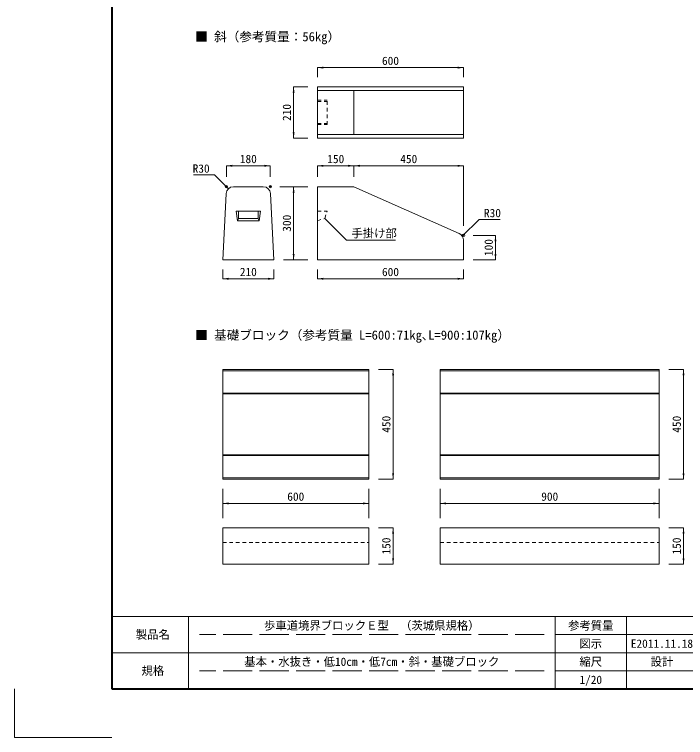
# Model space of a CAD drawing. Units: millimetres at full size, sheet at 1:20. Extents: x 6158 to 10358, y -6226 to -286.
# Drawn here: x 6158 to 8917, y -6226 to -3256 of the extents above; entities that cross this region are included whole.
import ezdxf
from ezdxf.enums import TextEntityAlignment as Align

# ---------------------------------------------------------------- set-up
doc = ezdxf.new("R2010")
doc.units = ezdxf.units.MM
doc.header["$LTSCALE"] = 20
doc.header["$PDMODE"] = 32
doc.header["$PDSIZE"] = 10
doc.linetypes.add('DASHED', pattern=[7.5, 6, -1.5])
doc.linetypes.add('USER1', pattern=[1.35, 0.75, -0.6])
doc.layers.add('(0-0)', color=7, linetype='Continuous')
for name, color, linetype, lineweight in [('Defpoints_2', 7, 'Continuous', 13), ('図枠', 7, 'Continuous', 5), ('寸法線', 7, 'Continuous', 13), ('引出線', 4, 'Continuous', 13), ('本体', 2, 'Continuous', 20), ('補助線', 8, 'Continuous', 13)]:
    doc.layers.add(name, color=color, linetype=linetype, lineweight=lineweight)
doc.styles.add('ＭＳ ゴシック', font='')
doc.styles.get('ＭＳ ゴシック').set_extended_font_data('MS Gothic')

# ---------------------------------------------------------------- blocks, each defined once
blk = doc.blocks.new('filled_arrow')
at = {"color": 0, "linetype": 'Continuous', "lineweight": -2}
blk.add_solid([(7.5, 1.25), (0, 0), (7.5, -1.25)], dxfattribs=at)

msp = doc.modelspace()

# ---------------------------------------------------------------- linework, layer by layer
at = {"layer": 'Defpoints_2'}
for p in [(6158.4, -6026.38), (6558.4, -6226.38)]:
    msp.add_line(p, (6158.4, -6226.38), dxfattribs=at)
at = {"layer": '図枠', "lineweight": 40}
for p, q in [((6558.4, -486.38), (6558.4, -6026.38)), ((6558.4, -6026.38), (10158.4, -6026.38))]:
    msp.add_line(p, q, dxfattribs=at)
at = {"layer": '図枠', "lineweight": 13}
for p, q in [((10158.4, -5729.38), (6558.4, -5729.38)), ((6873.4, -6026.38), (6873.4, -5729.38)), ((8380.9, -6026.38), (8380.9, -5729.38)), ((8673.4, -6026.38), (8673.4, -5729.38)), ((9258.4, -5803.63), (8380.9, -5803.63)), ((9258.4, -5877.88), (6558.4, -5877.88)), ((9258.4, -5952.13), (8380.9, -5952.13))]:
    msp.add_line(p, q, dxfattribs=at)
at = {"layer": '図枠', "linetype": 'DASHED', "lineweight": 9}
for p, q in [((8335.9, -5803.63), (6918.4, -5803.63)), ((8335.9, -5952.13), (6918.4, -5952.13))]:
    msp.add_line(p, q, dxfattribs=at)
at = {"layer": '寸法線'}
for p, q in [((7403.98, -3474.87), (8003.98, -3474.87)), ((7403.98, -3513.99), (7403.98, -3474.87)), ((8003.98, -3513.99), (8003.98, -3474.87)), ((7305.91, -3553.99), (7305.91, -3763.99)), ((7363.98, -3553.99), (7305.91, -3553.99)), ((7363.98, -3763.99), (7305.91, -3763.99)), ((7029.66, -3877.92), (7209.66, -3877.92)), ((7029.66, -3923.95), (7029.66, -3877.92)), ((7209.66, -3923.95), (7209.66, -3877.92)), ((7403.98, -3877.92), (7553.98, -3877.92)), ((7403.98, -3923.95), (7403.98, -3877.92)), ((7553.98, -3923.95), (7553.98, -3877.92)), ((7553.98, -3877.92), (8003.98, -3877.92)), ((7553.98, -3923.95), (7553.98, -3877.92)), ((8003.98, -4123.95), (8003.98, -3877.92)), ((7249.66, -3963.95), (7305.91, -3963.95)), ((7305.91, -4263.95), (7305.91, -3963.95)), ((7305.91, -4263.95), (7305.91, -3963.95)), ((7363.98, -3963.95), (7305.91, -3963.95)), ((8043.98, -4163.95), (8135.46, -4163.95)), ((8135.46, -4263.95), (8135.46, -4163.95)), ((7264.66, -4263.95), (7305.91, -4263.95)), ((7363.98, -4263.95), (7305.91, -4263.95)), ((8043.98, -4263.95), (8135.46, -4263.95)), ((7014.66, -4303.95), (7014.66, -4342.03)), ((7224.66, -4303.95), (7224.66, -4342.03)), ((7403.98, -4303.95), (7403.98, -4342.03)), ((8003.98, -4303.95), (8003.98, -4342.03)), ((7014.66, -4342.03), (7224.66, -4342.03)), ((7403.98, -4342.03), (8003.98, -4342.03)), ((7654.66, -4714.7), (7714.66, -4714.7)), ((7714.66, -5164.7), (7714.66, -4714.7)), ((8848.4, -4714.7), (8908.4, -4714.7)), ((8908.4, -4714.7), (8908.4, -5164.7)), ((7654.66, -5164.7), (7714.66, -5164.7)), ((8848.4, -5164.7), (8908.4, -5164.7)), ((7014.66, -5204.7), (7014.66, -5264.7)), ((7614.66, -5204.7), (7614.66, -5264.7)), ((7908.4, -5204.7), (7908.4, -5264.7)), ((8808.4, -5204.7), (8808.4, -5264.7)), ((7014.66, -5264.7), (7614.66, -5264.7)), ((7014.66, -5264.7), (7614.66, -5264.7)), ((7014.66, -5324.7), (7014.66, -5264.7)), ((7614.66, -5324.7), (7614.66, -5264.7)), ((7908.4, -5264.7), (8808.4, -5264.7)), ((7908.4, -5264.7), (8808.4, -5264.7)), ((7908.4, -5324.7), (7908.4, -5264.7)), ((8808.4, -5324.7), (8808.4, -5264.7)), ((7654.66, -5364.7), (7714.66, -5364.7)), ((7714.66, -5364.7), (7714.66, -5514.7)), ((8848.4, -5364.7), (8908.4, -5364.7)), ((8908.4, -5364.7), (8908.4, -5514.7)), ((7654.66, -5514.7), (7714.66, -5514.7)), ((8848.4, -5514.7), (8908.4, -5514.7))]:
    msp.add_line(p, q, dxfattribs=at)
at = {"layer": '引出線'}
for points in [[(7037.52, -3972.22), (6980.65, -3915.35), (6894.5, -3915.35)], [(7433.98, -4093.95), (7523.4, -4183.38), (7724.68, -4183.38)], [(7999.14, -4167.1), (8068.1, -4098.14), (8154.25, -4098.14)]]:
    msp.add_lwpolyline(points, dxfattribs=at)
at = {"layer": '本体', "lineweight": 13}
for p, q in [((7403.98, -3763.99), (7403.98, -3553.99)), ((7403.98, -3553.99), (8003.98, -3553.99)), ((8003.98, -3553.99), (8003.98, -3763.99))]:
    msp.add_line(p, q, dxfattribs=at)
at = {"layer": '本体', "lineweight": 5}
for p, q in [((7403.98, -3568.99), (8003.98, -3568.99)), ((7553.98, -3748.99), (7553.98, -3568.99)), ((7403.98, -3748.99), (8003.98, -3748.99)), ((7014.66, -4719.7), (7614.66, -4719.7)), ((7908.4, -4719.7), (8808.4, -4719.7)), ((7014.66, -4811.7), (7614.66, -4811.7)), ((7908.4, -4811.7), (8808.4, -4811.7)), ((7014.66, -5067.7), (7614.66, -5067.7)), ((7908.4, -5067.7), (8808.4, -5067.7)), ((7014.66, -5159.7), (7614.66, -5159.7)), ((7908.4, -5159.7), (8808.4, -5159.7))]:
    msp.add_line(p, q, dxfattribs=at)
at = {"layer": '本体', "linetype": 'USER1', "lineweight": 9}
for p, q in [((7403.98, -3608.99), (7443.98, -3608.99)), ((7403.98, -3613.99), (7443.98, -3613.99)), ((7443.98, -3708.99), (7443.98, -3608.99)), ((7403.98, -3703.99), (7443.98, -3703.99)), ((7403.98, -3708.99), (7443.98, -3708.99)), ((7403.98, -4063.95), (7443.98, -4063.95)), ((7433.98, -4093.95), (7443.98, -4063.95)), ((7403.98, -4103.95), (7433.98, -4093.95)), ((7014.66, -5424.7), (7614.66, -5424.7)), ((7908.4, -5424.7), (8808.4, -5424.7))]:
    msp.add_line(p, q, dxfattribs=at)
at = {"layer": '本体'}
for p, q in [((7403.98, -3763.99), (8003.98, -3763.99)), ((7058.2, -3963.95), (7181.12, -3963.95)), ((7403.98, -3963.95), (7403.98, -4263.95)), ((7403.98, -3963.95), (7553.98, -3963.95)), ((7553.98, -3963.95), (7986.17, -4156.04)), ((7028.24, -3992.46), (7014.66, -4263.95)), ((7211.09, -3992.46), (7224.66, -4263.95)), ((8003.98, -4183.45), (8003.98, -4263.95)), ((7014.66, -4263.95), (7224.66, -4263.95)), ((7403.98, -4263.95), (8003.98, -4263.95)), ((7014.66, -4714.7), (7014.66, -5164.7)), ((7014.66, -4714.7), (7614.66, -4714.7)), ((7614.66, -4714.7), (7614.66, -5164.7)), ((7908.4, -4714.7), (7908.4, -5164.7)), ((7908.4, -4714.7), (8808.4, -4714.7)), ((8808.4, -4714.7), (8808.4, -5164.7)), ((7014.66, -4814.7), (7614.66, -4814.7)), ((7908.4, -4814.7), (8808.4, -4814.7)), ((7014.66, -5064.7), (7614.66, -5064.7)), ((7908.4, -5064.7), (8808.4, -5064.7)), ((7014.66, -5164.7), (7614.66, -5164.7)), ((7908.4, -5164.7), (8808.4, -5164.7)), ((7014.66, -5364.7), (7614.66, -5364.7)), ((7014.66, -5364.7), (7014.66, -5514.7)), ((7614.66, -5364.7), (7614.66, -5514.7)), ((7908.4, -5364.7), (8808.4, -5364.7)), ((7908.4, -5364.7), (7908.4, -5514.7)), ((8808.4, -5364.7), (8808.4, -5514.7)), ((7014.66, -5514.7), (7614.66, -5514.7)), ((7908.4, -5514.7), (8808.4, -5514.7))]:
    msp.add_line(p, q, dxfattribs=at)
at = {"layer": '本体', "lineweight": 9}
for p, q in [((7169.66, -4063.96), (7069.66, -4063.96)), ((7069.66, -4063.96), (7074.66, -4103.96)), ((7079.66, -4063.96), (7079.66, -4093.96)), ((7159.66, -4063.96), (7159.66, -4093.96)), ((7164.66, -4103.96), (7169.66, -4063.96)), ((7079.66, -4093.96), (7074.66, -4103.96)), ((7159.66, -4093.96), (7079.66, -4093.96)), ((7159.66, -4093.96), (7164.66, -4103.96)), ((7164.66, -4103.96), (7074.66, -4103.96))]:
    msp.add_line(p, q, dxfattribs=at)
at = {"layer": '本体'}
for centre, start, end in [((7058.2, -3993.95), 90, 177.13759), ((7181.12, -3993.95), 2.86241, 90), ((7973.98, -4183.45), 0, 66.03751)]:
    msp.add_arc(centre, 30, start, end, dxfattribs=at)
at = {"layer": '補助線'}
for p in [(7029.66, -3963.95), (7209.66, -3963.95), (8003.98, -4163.95)]:
    msp.add_point(p, dxfattribs=at)

# ---------------------------------------------------------------- block references
at = {"layer": '寸法線', "xscale": 3.2, "yscale": 3.2}
for p in [(7403.98, -3474.87), (7029.66, -3877.92), (7403.98, -3877.92), (7553.98, -3877.92), (7014.66, -4342.03), (7403.98, -4342.03), (7014.66, -5264.7), (7014.66, -5264.7), (7908.4, -5264.7), (7908.4, -5264.7)]:
    msp.add_blockref('filled_arrow', p, dxfattribs=at)
for p, rotation in [((8003.98, -3474.87), 180), ((7305.91, -3553.99), 270), ((7305.91, -3763.99), 90), ((7209.66, -3877.92), 180), ((7553.98, -3877.92), 180), ((8003.98, -3877.92), 180), ((7305.91, -3963.95), 270), ((7305.91, -3963.95), 270), ((8135.46, -4163.95), 270), ((7305.91, -4263.95), 90), ((7305.91, -4263.95), 90), ((8135.46, -4263.95), 90), ((7224.66, -4342.03), 180), ((8003.98, -4342.03), 180), ((7714.66, -4714.7), 270), ((8908.4, -4714.7), 270), ((7714.66, -5164.7), 90), ((8908.4, -5164.7), 90), ((7614.66, -5264.7), 180), ((7614.66, -5264.7), 180), ((8808.4, -5264.7), 180), ((8808.4, -5264.7), 180), ((7714.66, -5364.7), 270), ((8908.4, -5364.7), 270), ((7714.66, -5514.7), 90), ((8908.4, -5514.7), 90)]:
    msp.add_blockref('filled_arrow', p, dxfattribs=dict(at, rotation=rotation))
at = {"layer": '引出線', "xscale": 0.16, "yscale": 0.16}
for p, rotation in [((7037.52, -3972.22), 135), ((7433.98, -4093.95), 315), ((7999.14, -4167.1), 45)]:
    msp.add_blockref('filled_arrow', p, dxfattribs=dict(at, rotation=rotation))

# ---------------------------------------------------------------- texts
at = {"layer": '(0-0)', "style": 'ＭＳ ゴシック'}
for s, p in [('■ 斜（参考質量：56kg）', (6901.45, -3377.91)), ('■ 基礎ブロック（参考質量 L=600:71kg､L=900:107kg）', (6901.45, -4603.66))]:
    msp.add_text(s, height=37.98, dxfattribs=at).set_placement(p, align=Align.BOTTOM_LEFT)
at = {"layer": '図枠', "style": 'ＭＳ ゴシック'}
for s, p in [('歩車道境界ブロックＥ型\u3000（茨城県規格）', (7627.15, -5766.51)), ('参考質量', (8527.15, -5766.51)), ('製品名', (6727.15, -5803.63)), ('図示', (8527.15, -5840.76)), ('E2011.11.18', (8819.65, -5840.76)), ('基本・水抜き・低10cm・低7cm・斜・基礎ブロック', (7627.15, -5915.01)), ('縮尺', (8527.15, -5915.01)), ('設計', (8819.65, -5915.01)), ('規格', (6727.15, -5952.13)), ('1/20', (8527.15, -5989.26))]:
    msp.add_text(s, height=34.18, dxfattribs=at).set_placement(p, align=Align.MIDDLE_CENTER)
at = {"layer": '寸法線', "style": 'ＭＳ ゴシック'}
for s, p in [('600', (7703.98, -3446.87)), ('180', (7119.66, -3849.92)), ('150', (7478.98, -3849.92)), ('450', (7778.98, -3849.92)), ('210', (7119.66, -4314.03)), ('600', (7703.98, -4314.03)), ('600', (7314.66, -5236.7)), ('600', (7314.66, -5236.7)), ('900', (8358.4, -5236.7)), ('900', (8358.4, -5236.7))]:
    msp.add_text(s, height=34.18, dxfattribs=at).set_placement(p, align=Align.MIDDLE_CENTER)
for s, p in [('210', (7277.91, -3658.99)), ('300', (7277.91, -4113.95)), ('300', (7277.91, -4113.95)), ('100', (8107.46, -4213.95)), ('450', (7686.66, -4939.7)), ('450', (8880.4, -4939.7)), ('150', (7686.66, -5439.7)), ('150', (8880.4, -5439.7))]:
    msp.add_text(s, height=34.18, rotation=90, dxfattribs=at).set_placement(p, align=Align.MIDDLE_CENTER)
at = {"layer": '引出線', "style": 'ＭＳ ゴシック'}
msp.add_text('R30', height=34.18, dxfattribs=at).set_placement((6960.65, -3872.15), align=Align.TOP_RIGHT)
for s, p in [('R30', (8088.1, -4054.94)), ('手掛け部', (7543.4, -4138.17))]:
    msp.add_text(s, height=34.18, dxfattribs=at).set_placement(p, align=Align.TOP_LEFT)

doc.saveas('drawing.dxf')
